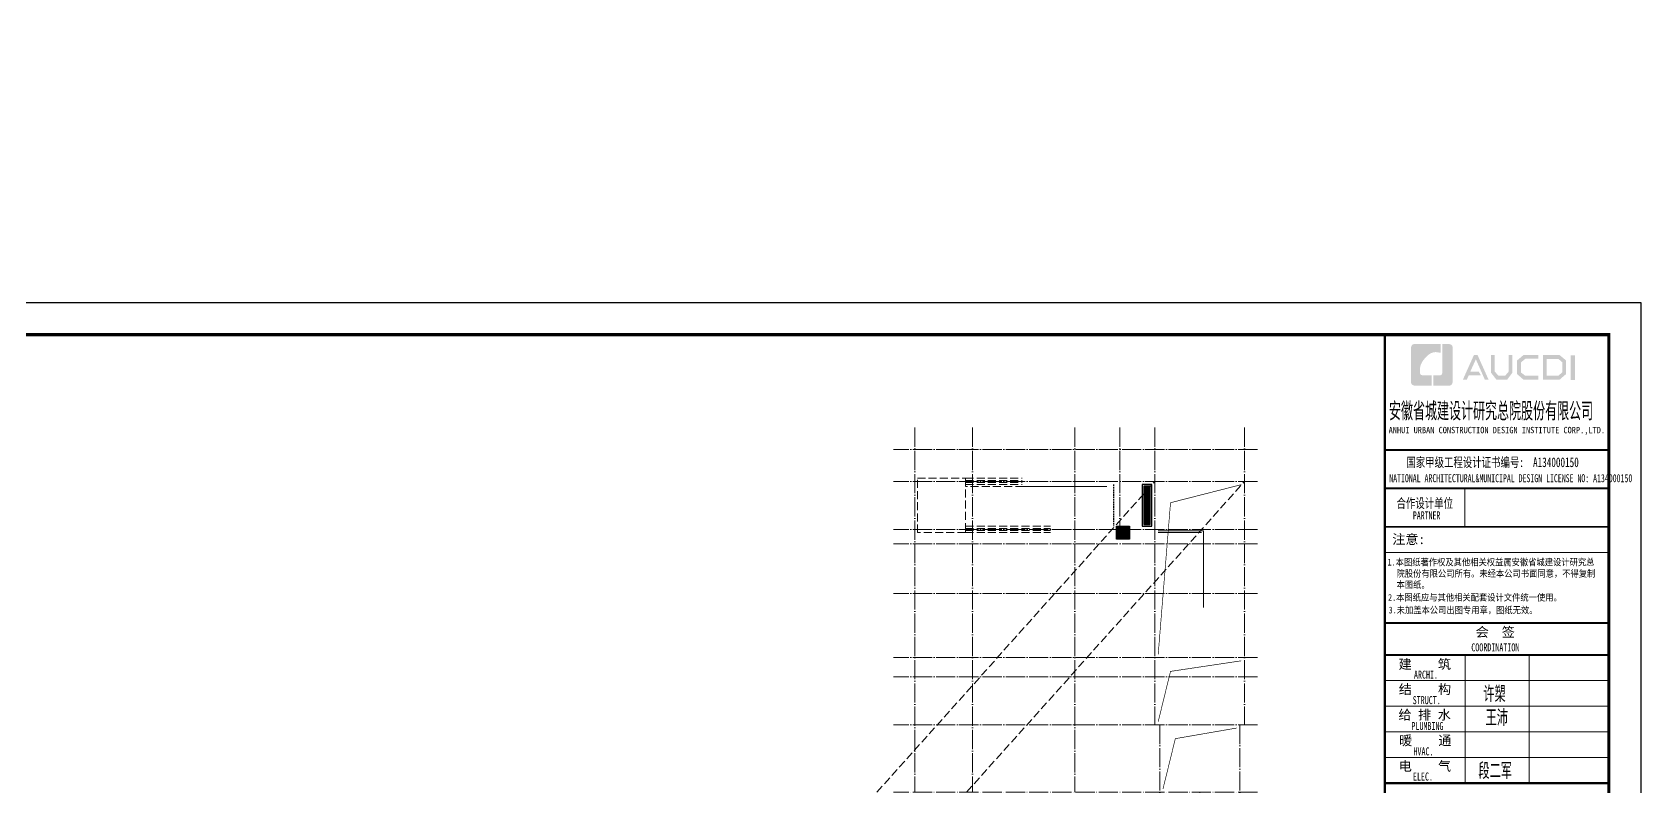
# Model space of a CAD drawing. Extents: x 27938 to 725830, y -209821 to 1628073.
# Drawn here: x 294068 to 344314, y 763950 to 787509 of the extents above; entities that cross this region are included whole.
import ezdxf
from ezdxf.xclip import XClip

# ---------------------------------------------------------------- set-up
doc = ezdxf.new("R2010")
doc.units = 0
doc.header["$LTSCALE"] = 1000
doc.header["$MEASUREMENT"] = 0
doc.header["$XCLIPFRAME"] = 0
for name, pattern in [('#P_--_20B1_001_t3$0$DASH', [0.35, 0.25, -0.1]), ('__DASH', [0.35, 0.25, -0.1]), ('DOTE', [2.42, 2, -0.2, 0.02, -0.2]), ('HIDDEN', [0.375, 0.25, -0.125])]:
    doc.linetypes.add(name, pattern=pattern)
for name, color, linetype, lineweight in [('DOTE', 19, 'DOTE', 9), ('PUB_HATCH', 8, 'Continuous', 9), ('STAIR', 2, 'Continuous', 18), ('平面-看线', 45, 'Continuous', 15)]:
    doc.layers.add(name, color=color, linetype=linetype, lineweight=lineweight)
doc.layers.add('yichutu', color=7, linetype='Continuous', true_color=0xffffff, plot=False)
for name, color, linetype in [('图框', 140, 'Continuous'), ('图签文字', 147, 'Continuous'), ('审核', 1, 'Continuous')]:
    doc.layers.add(name, color=color, linetype=linetype)
doc.styles.add('HT', font='')
doc.styles.add('建筑图签-1', font='', dxfattribs={"width": 0.7})
doc.styles.add('建筑图签-2', font='TXT.shx', dxfattribs={"width": 0.5, "bigfont": 'HZTXT.shx'})
doc.styles.get('HT').set_extended_font_data('SimHei')
doc.styles.get('建筑图签-1').set_extended_font_data('SimHei')

# ---------------------------------------------------------------- blocks, each defined once
blk = doc.blocks.new('院标1')
h = blk.add_hatch(color=150)
h.dxf.hatch_style = 1
h.set_gradient(color1=(33, 113, 253), color2=(33, 113, 253), tint=1, name='INVCURVED')
edge = h.paths.add_edge_path()
edge.add_spline(control_points=[(116373, 648379), (116379, 648379), (116382, 648379), (116391, 648379), (116391, 648379), (116391, 648379), (116616, 648379), (116616, 648379), (116616, 648379), (116616, 648379), (116616, 648054), (116616, 648054), (116616, 648054), (116616, 648054), (116108, 648054), (116108, 648054), (116108, 648054), (116028, 648054), (115963, 648111), (115963, 648199), (115963, 648199), (115963, 648199), (115963, 649215), (115963, 649215), (115963, 649215), (115963, 649295), (116018, 649360), (116108, 649360), (116108, 649360), (116108, 649360), (116897, 649360), (116897, 649360), (116897, 649360), (116897, 649360), (116897, 649080), (116897, 649080), (116897, 649080), (116897, 649080), (116566, 649140), (116356, 648859), (116356, 648859), (116245, 648719), (116240, 648545), (116247, 648466), (116247, 648466), (116254, 648386), (116247, 648466), (116247, 648466), (116247, 648466), (116247, 648466), (116258, 648374), (116373, 648379)], knot_values=[0, 0, 0, 0, 0.071429, 0.071429, 0.071429, 0.107143, 0.142857, 0.142857, 0.142857, 0.178571, 0.214286, 0.214286, 0.214286, 0.25, 0.285714, 0.285714, 0.285714, 0.321429, 0.357143, 0.357143, 0.357143, 0.392857, 0.428571, 0.428571, 0.428571, 0.464286, 0.5, 0.5, 0.5, 0.535714, 0.571429, 0.571429, 0.571429, 0.607143, 0.642857, 0.642857, 0.642857, 0.678571, 0.714286, 0.714286, 0.714286, 0.75, 0.785714, 0.785714, 0.785714, 0.821429, 0.857143, 0.857143, 0.857143, 0.928571, 1, 1, 1, 1], degree=3, periodic=0)
h = blk.add_hatch(color=150)
h.dxf.hatch_style = 1
h.set_gradient(color1=(33, 113, 253), color2=(33, 113, 253), tint=1, name='INVCURVED')
edge = h.paths.add_edge_path()
edge.add_spline(control_points=[(117268, 649215), (117268, 649215), (117268, 648199), (117268, 648199), (117268, 648199), (117268, 648114), (117212, 648054), (117123, 648054), (117123, 648054), (117123, 648054), (116663, 648054), (116663, 648054), (116663, 648054), (116663, 648054), (116663, 648379), (116663, 648379), (116663, 648379), (116663, 648379), (116865, 648379), (116865, 648379), (116865, 648379), (116907, 648379), (116941, 648413), (116941, 648455), (116941, 648455), (116941, 648455), (116941, 649360), (116941, 649360), (116941, 649360), (116941, 649360), (117123, 649360), (117123, 649360), (117123, 649360), (117204, 649360), (117268, 649306), (117268, 649215)], knot_values=[0, 0, 0, 0, 0.1, 0.1, 0.1, 0.15, 0.2, 0.2, 0.2, 0.25, 0.3, 0.3, 0.3, 0.35, 0.4, 0.4, 0.4, 0.45, 0.5, 0.5, 0.5, 0.55, 0.6, 0.6, 0.6, 0.65, 0.7, 0.7, 0.7, 0.75, 0.8, 0.8, 0.8, 0.9, 1, 1, 1, 1], degree=3, periodic=0)
blk = doc.blocks.new('TK')
at = {"layer": '图框'}
h = blk.add_hatch(color=256, dxfattribs=at)
h.paths.add_polyline_path([(547288, 547072), (547414, 547072), (547414, 546302), (547288, 546302)])
h.paths.add_polyline_path([(546536, 546956), (546536, 546430), (546896, 546430), (547020, 546536), (547020, 546855), (546900, 546956)], flags=16)
h.paths.add_polyline_path([(546418, 547074), (546418, 546311), (546940, 546311), (547138, 546482), (547138, 546910), (546943, 547074)])
h.paths.add_polyline_path([(546275, 547077), (546275, 546962), (545868, 546962), (545735, 546851), (545735, 546531), (545868, 546429), (546277, 546429), (546277, 546307), (545813, 546307), (545611, 546481), (545611, 546910), (545809, 547077)])
h.paths.add_polyline_path([(544792, 547075), (544912, 547075), (544912, 546565), (545026, 546433), (545237, 546433), (545351, 546565), (545351, 547075), (545465, 547075), (545465, 546528), (545301, 546311), (544963, 546311), (544792, 546530)])
h.paths.add_polyline_path([(544260, 547074), (544377, 547074), (544719, 546310), (544603, 546310), (544322, 546944), (544147, 546556), (544418, 546556), (544479, 546440), (544098, 546440), (544039, 546308), (543916, 546308)])
for p, q in [((541480, 544114), (548480, 544114)), ((541480, 544114), (548480, 544114)), ((541480, 542914), (548480, 542914))]:
    blk.add_line(p, q, dxfattribs=at)
blk.add_lwpolyline([(465375, 548714), (549475, 548714), (549475, 489314), (465375, 489314)], close=True, dxfattribs=at)
blk.add_lwpolyline([(465375, 548714), (549475, 548714), (549475, 489314), (465375, 489314)], close=True, dxfattribs=at)
at = {"layer": '图框', "const_width": 100}
blk.add_lwpolyline([(548475, 490314), (548475, 547714), (467875, 547714), (467875, 490314)], close=True, dxfattribs=at)
at = {"layer": '图框'}
for points, const_width in [([(541480, 490314), (541480, 547714)], 70), ([(541480, 544114), (548480, 544114)], 60), ([(541480, 542914), (548480, 542914)], 60), ([(541480, 542914), (548480, 542914)], 60), ([(543980, 542914), (543980, 541714)], 35), ([(541480, 541714), (548480, 541714)], 60), ([(541480, 541714), (548480, 541714)], 60), ([(541480, 540913), (548480, 540913)], 35), ([(541488, 538714), (548488, 538714)], 60), ([(541488, 537714), (548488, 537714)], 70), ([(541488, 537714), (548488, 537714)], 70), ([(543988, 537714), (543988, 533714)], 35), ([(545988, 537714), (545988, 533714)], 35), ([(541488, 536914), (548488, 536914)], 35), ([(541488, 536114), (548488, 536114)], 35), ([(541488, 535314), (548488, 535314)], 35), ([(541488, 534514), (548488, 534514)], 35), ([(541488, 533714), (548488, 533714)], 70)]:
    blk.add_lwpolyline(points, dxfattribs=dict(at, const_width=const_width))
blk.add_blockref('院标1', (426331, -101935))
for s, height, style, width, p in [('ANHUI URBAN CONSTRUCTION DESIGN INSTITUTE CORP.,LTD.', 200, '建筑图签-1', 0.91, (541598, 544636)), ('NATIONAL ARCHITECTURAL&MUNICIPAL DESIGN LICENSE NO: A134000150', 250, '建筑图签-1', 0.6, (541617, 543108)), ('PARTNER', 250, '建筑图签-1', 0.6, (542355, 541947)), ('1.本图纸著作权及其他相关权益属安徽省城建设计研究总', 210, 'HT', 0.88, (541566, 540507)), ('院股份有限公司所有。未经本公司书面同意，不得复制', 210, 'HT', 0.88, (541845, 540153)), (' 2.本图纸应与其他相关配套设计文件统一使用。 ', 210, 'HT', 0.88, (541455, 539406)), ('本图纸。', 210, 'HT', 0.88, (541845, 539803)), ('3.未加盖本公司出图专用章，图纸无效。', 210, 'HT', 0.88, (541598, 539011)), ('COORDINATION', 250, '建筑图签-1', 0.7, (544180, 537827)), ('ARCHI.', 250, '建筑图签-1', 0.7, (542389, 536975)), ('STRUCT.', 250, '建筑图签-1', 0.7, (542350, 536179)), ('PLUMBING', 250, '建筑图签-1', 0.7, (542309, 535372)), ('HVAC.', 250, '建筑图签-1', 0.7, (542374, 534579)), ('ELEC.', 250, '建筑图签-1', 0.7, (542358, 533794))]:
    blk.add_text(s, height=height, dxfattribs=dict(at, style=style, width=width)).set_placement(p)
at = {"layer": '图签文字', "color": 7, "style": '建筑图签-1'}
for s, height, width, p in [('安徽省城建设计研究总院股份有限公司', 500, 0.55, (541608, 545091)), ('国家甲级工程设计证书编号:  A134000150', 300, 0.7, (542152, 543581)), ('合作设计单位', 300, 0.7, (541845, 542304))]:
    blk.add_text(s, height=height, dxfattribs=dict(at, width=width)).set_placement(p)
for s, p in [('注意:', (541711, 541177)), ('会  签', (544315, 538281)), ('建    筑', (541910, 537280)), ('结    构', (541914, 536493)), ('给 排 水', (541905, 535699)), ('暖    通', (541923, 534896)), ('电    气', (541913, 534096))]:
    blk.add_text(s, height=300, dxfattribs=at).set_placement(p)
at = {"layer": '图签文字', "color": 1, "style": '建筑图签-2', "width": 0.7}
for s, p in [('许槊', (544555, 536242)), ('王沛', (544626, 535501)), ('段二军', (544401, 533845))]:
    blk.add_text(s, height=500, dxfattribs=at).set_placement(p)
blk = doc.blocks.new('yct-841-594-84100-59400-100-1000.0')
at = {"layer": 'yichutu', "color": 7, "true_color": 0xffffff}
blk.add_lwpolyline([(0, 0), (0, 59400), (84100, 59400), (84100, 0)], close=True, dxfattribs=at)
blk = doc.blocks.new('A$C110D7C8B')
h = blk.add_hatch()
h.set_pattern_fill('ANSI32', color=246, scale=12, angle=135)
h.set_pattern_definition([(180, (0, 0), (-4e-15, -57.15), []), (180, (-19.05, 19.05), (-4e-15, -57.15), [])])
h.paths.add_polyline_path([(50, -1350), (250, -1350), (250, -150), (50, -150)])
at = {"color": 246}
for points in [[(0, -100), (300, -100), (300, -1400), (0, -1400)], [(50, -150), (250, -150), (250, -1350), (50, -1350)]]:
    blk.add_lwpolyline(points, close=True, dxfattribs=at)
blk = doc.blocks.new('A$C028C60F5')
at = {"color": 6}
blk.add_lwpolyline([(400, 0), (0, 0), (0, -400), (400, -400)], close=True, dxfattribs=at)
at = {"layer": 'PUB_HATCH'}
blk.add_solid([(0, -400), (400, -400), (0, 0), (400, 0)], dxfattribs=at)
blk = doc.blocks.new('A$C51F2739F')
at = {"color": 6, "const_width": 20}
for points in [[(-3100, -7081), (-2715, -2346), (-500, -1781)], [(-3100, -9181), (-2715, -7612), (-500, -7281)], [(-2950, -11281), (-2565, -9712), (-650, -9381)]]:
    blk.add_lwpolyline(points, dxfattribs=at)
at = {"layer": 'DOTE', "linetype": 'DOTE', "ltscale": 0.3}
for p, q in [((-8900, 0), (-8900, -11381)), ((-5700, 0), (-5700, -11381)), ((-4300, 0), (-4300, -3181)), ((-3200, 0), (-3200, -9281)), ((-400, 0), (-400, -9281)), ((-10700, 0), (-10700, -11381)), ((0, -681), (-11364, -681)), ((0, -1681), (-11364, -1681)), ((0, -3181), (-11364, -3181)), ((0, -3631), (-11364, -3631)), ((0, -5181), (-11364, -5181)), ((0, -7181), (-11364, -7181)), ((0, -7781), (-11364, -7781)), ((0, -9281), (-11364, -9281)), ((-3050, -9281), (-3050, -11781)), ((-550, -9281), (-550, -11781)), ((0, -11381), (-11364, -11381)), ((-1800, -11381), (-1800, -11786))]:
    blk.add_line(p, q, dxfattribs=at)
at = {"layer": 'STAIR', "color": 246, "linetype": '#P_--_20B1_001_t3$0$DASH'}
for p, q in [((-9120, -1581), (-7352, -1581)), ((-9120, -1651), (-7352, -1651)), ((-9120, -1711), (-7352, -1711)), ((-9120, -1781), (-7352, -1781)), ((-7311, -1841), (-9120, -1841)), ((-9120, -3081), (-6468, -3081)), ((-9120, -3151), (-6468, -3151)), ((-9120, -3211), (-6468, -3211)), ((-9120, -3281), (-6468, -3281))]:
    blk.add_line(p, q, dxfattribs=at)
at = {"layer": 'STAIR'}
for p, q in [((-4700, -1841), (-7311, -1841)), ((-1750, -3281), (-3100, -3281))]:
    blk.add_line(p, q, dxfattribs=at)
at = {"layer": 'STAIR', "color": 246, "linetype": '#P_--_20B1_001_t3$0$DASH'}
blk.add_lwpolyline([(-9120, -3281), (-10620, -3281), (-10620, -1581), (-9120, -1581)], close=True, dxfattribs=at)
at = {"layer": 'STAIR'}
blk.add_lwpolyline([(-3100, -3221), (-1690, -3221), (-1690, -5621)], dxfattribs=at)
at = {"layer": '审核', "color": 58, "linetype": 'HIDDEN', "ltscale": 0.2}
blk.add_line((-4500, -1781), (-4500, -3081), dxfattribs=at)
at = {"layer": '平面-看线'}
for p, q in [((-9120, -1581), (-9120, -1781)), ((-9120, -3081), (-9120, -3281))]:
    blk.add_line(p, q, dxfattribs=at)
at = {"xscale": -1}
for name, p in [('A$C110D7C8B', (-3300, -1681)), ('A$C028C60F5', (-4000, -3081))]:
    blk.add_blockref(name, p, dxfattribs=at)
blk = doc.blocks.new('A$C74D73064')
h = blk.add_hatch()
h.set_pattern_fill('ACAD_ISO10W100', color=8, scale=125, angle=90, style=0)
h.set_pattern_definition([(90, (-534049.635, 311263.61), (-93.75, 6e-15), [225, -56.25, 9.375, -56.25])])
h.paths.add_polyline_path([(69955, 26519), (71265, 26519), (71955, 26519), (71955, 49269), (69955, 49269)])
at = {"color": 2}
blk.add_lwpolyline([(69955, 26519), (69955, 26519), (71265, 26519), (71955, 26519), (71955, 49269), (69955, 49269), (69955, 26519)], close=True, dxfattribs=at)
at = {"layer": 'DOTE', "color": 5}
for p, q in [((49430, 93137), (49430, 8149)), ((54880, 93137), (54880, 8149)), ((60330, 93137), (60330, 8149)), ((69455, 54519), (69455, 8149)), ((72980, 54519), (72980, 8149)), ((78430, 54519), (78430, 8149))]:
    blk.add_line(p, q, dxfattribs=at)

msp = doc.modelspace()

# ---------------------------------------------------------------- linework, layer by layer
at = {"color": 251, "linetype": '__DASH', "true_color": 0x636466}
for p, q in [((311816.6, 754129.9), (329139.2, 773483.9)), ((314616.6, 754129.9), (331939.2, 773483.9))]:
    msp.add_line(p, q, dxfattribs=at)

# ---------------------------------------------------------------- block references
for name, p in [('TK', (-205160.9, 230351.7)), ('A$C51F2739F', (332339.2, 775165.4))]:
    msp.add_blockref(name, p)
ref = msp.add_blockref('A$C74D73064', (246201.4, 728067.2))
XClip(ref).set_block_clipping_path([(23915.1558944168, 10062.7136952124), (82715.155894421, 29062.7137029403)])
at = {"layer": 'yichutu'}
msp.add_blockref('yct-841-594-84100-59400-100-1000.0', (260214.1, 719665.3), dxfattribs=at)

doc.saveas('drawing.dxf')
